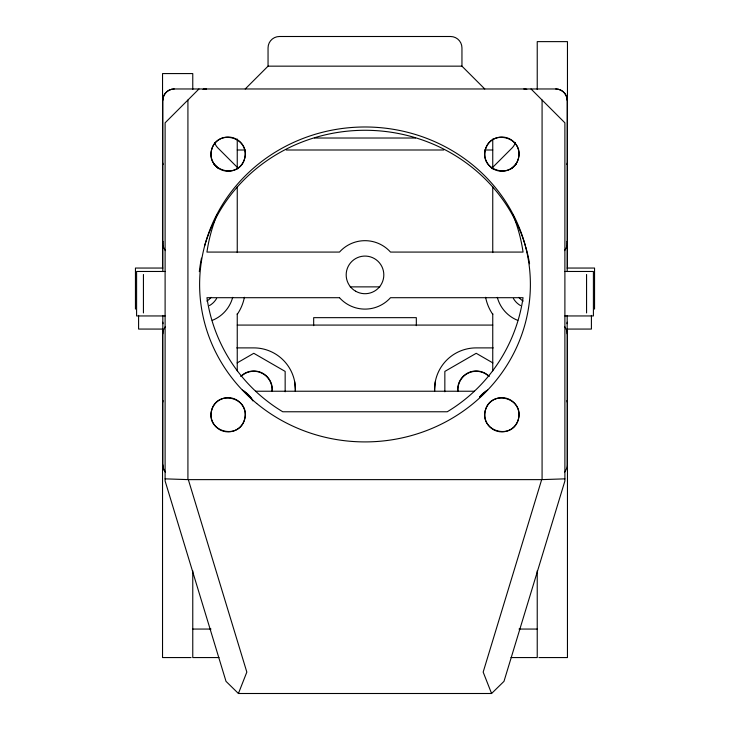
<?xml version="1.0" encoding="UTF-8"?>
<svg xmlns="http://www.w3.org/2000/svg" width="730" height="730" viewBox="0 0 730 730"><rect width="100%" height="100%" fill="white"/><g stroke="black" fill="none" stroke-linecap="round" stroke-linejoin="round"><path stroke-width="1.09" d="M435.317 381.699L434.578 391.234A41.628 41.628 0 0 1 476.215 347.891L493.234 347.891M564.892 478.853L541.669 479.628L483.169 672.093L491.582 693.5L238.418 693.5L226.008 681.345L165.108 480.988L165.108 122.832L198.971 88.969M238.418 693.5L246.831 672.093L188.331 479.628L165.108 478.853M245.234 88.969L268.047 66.156L461.953 66.156L484.766 88.969M491.482 168.566L511.958 148.099A14.253 14.253 0 0 0 515.38 142.596M511.566 168.648L516.402 163.821M479.5 397.084L486.116 391.207M491.582 693.5L503.992 681.345L564.892 480.988L564.892 122.832L531.029 88.969M237.122 362.929L253.785 353.302L285.156 371.415L285.156 391.791M162.826 271.596L162.826 100.375A11.406 11.406 0 0 1 174.233 88.969L555.767 88.969A11.406 11.406 0 0 1 567.173 100.375M314.511 138.016L415.489 138.016M237.25 149.997L245.234 149.997M286.297 149.997L443.703 149.997M484.766 149.997L492.75 149.997M162.826 268.047L135.451 268.047L135.451 309.109M567.173 268.047L594.548 268.047L594.548 309.109M165.108 271.469L136.592 271.469L136.592 315.953L165.108 315.953M564.892 271.469L593.408 271.469L593.408 315.953L564.892 315.953M350.172 286.872L379.828 286.872M237.25 325.078L492.75 325.078M236.766 347.891L253.785 347.891A41.628 41.628 0 0 1 295.385 391.234L294.683 381.699M255.5 391.234L474.5 391.234M188.331 479.628L541.669 479.628M192.766 629.059L211.016 629.059M518.984 629.059L537.234 629.059M191.05 657.566L162.535 657.566L162.544 329.075L138.59 329.066L138.59 315.378M219 657.566L192.766 657.566L192.766 570.814M511 657.566L537.234 657.566L537.234 570.814M538.941 657.566L567.456 657.566L567.466 329.075L591.409 329.066L591.409 315.378M492.878 362.929L476.215 353.302L444.844 371.415L444.844 391.791M243.884 391.207L250.499 397.084L252.826 400.88M238.518 168.566L218.042 148.099A14.253 14.253 0 0 1 214.62 142.596M213.598 163.821L218.434 168.648M586.564 274.489L586.564 312.933M567.456 268.622L567.466 41.628L537.234 41.628L537.234 89.535M567.173 271.596L567.173 100.375A11.406 11.406 0 0 0 555.767 88.969M567.173 315.433L567.173 464.8A11.406 11.406 0 0 1 564.509 472.137M542.08 100.019L542.08 479.245M492.75 139.065L492.75 168.812M492.75 186.743L492.75 252.58M492.75 313.672L492.75 370.886M461.953 66.156L461.953 47.906A11.406 11.406 0 0 0 450.547 36.5L279.453 36.5A11.406 11.406 0 0 0 268.047 47.906L268.047 66.156M416.328 325.644L416.328 317.659L313.672 317.659L313.672 325.644M237.25 139.065L237.25 168.812M237.25 186.743L237.25 252.58M237.25 313.672L237.25 370.886M192.766 89.516L192.766 73.575L162.544 73.575L162.535 268.613M187.92 100.019L187.92 479.245M162.826 315.433L162.826 464.8A11.406 11.406 0 0 0 165.491 472.137A11.406 11.406 0 0 1 162.826 464.8M143.436 274.489L143.436 312.933M242.378 390.066A28.516 28.516 0 0 1 252.817 400.505M479.583 396.983A28.516 28.516 0 0 1 487.622 390.066M199.308 271.66A166.686 158.702 0 0 1 201.489 258.155M204.528 246.056A166.686 158.702 0 0 1 365 130.278A166.686 158.702 0 0 1 525.472 246.056M525.783 247.105A166.686 158.702 0 0 1 529.569 263.767M217.221 214.383A159.688 159.688 0 0 0 206.946 252.078L339.496 252.078A34.219 34.219 0 0 1 390.504 252.078L523.054 252.078A159.688 159.688 0 0 0 512.779 214.383M165.491 250.636A11.406 11.406 0 0 1 162.826 243.3M162.826 100.375A11.406 11.406 0 0 1 174.233 88.969M162.826 333.856A11.406 11.406 0 0 1 165.491 326.52M564.509 326.52A11.406 11.406 0 0 1 567.173 333.856M567.173 243.3A11.406 11.406 0 0 1 564.509 250.636M517.771 320.388A34.219 34.219 0 0 1 497.312 297.356M492.75 314.365A45.625 45.625 0 0 1 485.605 297.283M523.83 88.969A11.406 11.406 0 0 1 526.786 89.361M244.395 297.283A45.625 45.625 0 0 1 237.25 314.365M232.688 297.356A34.219 34.219 0 0 1 212.229 320.388M520.554 305.615A19.673 19.673 0 0 1 513.354 298.415M216.646 298.415A19.673 19.673 0 0 1 209.446 305.615M523.182 301.07A14.427 14.427 0 0 1 518.948 297.356M211.052 297.356A14.427 14.427 0 0 1 206.818 301.07M163.018 164.588A5.703 5.703 0 0 1 162.826 163.109M163.018 323.7A5.703 5.703 0 0 1 162.826 322.222M162.826 242.953A5.703 5.703 0 0 1 163.018 241.475M162.826 402.066A5.703 5.703 0 0 1 163.018 400.597M567.173 163.109A5.703 5.703 0 0 1 566.982 164.588M566.982 400.597A5.703 5.703 0 0 1 567.173 402.066M567.173 322.222A5.703 5.703 0 0 1 566.982 323.7M566.982 241.475A5.703 5.703 0 0 1 567.173 242.953M240.681 376.415A18.533 18.533 0 0 1 272.226 391.462M457.774 391.462A18.533 18.533 0 0 1 489.319 376.415M241.575 375.968A18.25 18.25 0 0 1 271.943 391.426M458.057 391.426A18.25 18.25 0 0 1 488.425 375.968M211.6 149.696C205.632 171.094 239.121 180.073 244.65 158.556C250.618 137.158 217.129 128.188 211.6 149.696M211.6 410.333C205.632 431.74 239.121 440.71 244.65 419.193C250.618 397.795 217.129 388.825 211.6 410.333M485.35 149.696C479.382 171.094 512.871 180.073 518.4 158.556C524.368 137.158 490.879 128.188 485.35 149.696M485.35 410.333C479.382 431.74 512.871 440.71 518.4 419.193C524.368 397.795 490.879 388.825 485.35 410.333M339.496 297.703L206.946 297.703A159.688 159.688 0 0 0 282.747 411.766L447.253 411.766A159.688 159.688 0 0 0 523.054 297.703L390.504 297.703A34.219 34.219 0 0 1 339.496 297.703M256.695 403.453A165.391 157.47 0 0 0 527.398 314.247A165.391 157.47 0 0 0 310.907 135.643A165.391 157.47 0 0 0 256.695 403.453M219.566 429.587A17.109 17.109 0 0 0 245.234 414.768A17.109 17.109 0 0 0 219.575 399.949A17.109 17.109 0 0 0 219.566 429.587M493.316 429.587A17.109 17.109 0 0 0 518.984 414.768A17.109 17.109 0 0 0 493.316 399.949A17.109 17.109 0 0 0 493.316 429.587M493.316 168.949A17.109 17.109 0 0 0 518.984 154.13A17.109 17.109 0 0 0 493.316 139.311A17.109 17.109 0 0 0 493.316 168.949M216.025 166.23A17.109 17.109 0 0 0 244.65 158.556A17.109 17.109 0 0 0 223.699 137.605A17.109 17.109 0 0 0 216.025 166.23M355.592 291.188A18.816 18.816 0 0 0 383.816 274.891A18.816 18.816 0 0 0 355.592 258.593A18.816 18.816 0 0 0 355.592 291.188M206.17 88.969A11.406 11.406 0 0 0 203.214 89.361A11.406 11.406 0 0 1 206.17 88.969"/></g></svg>
